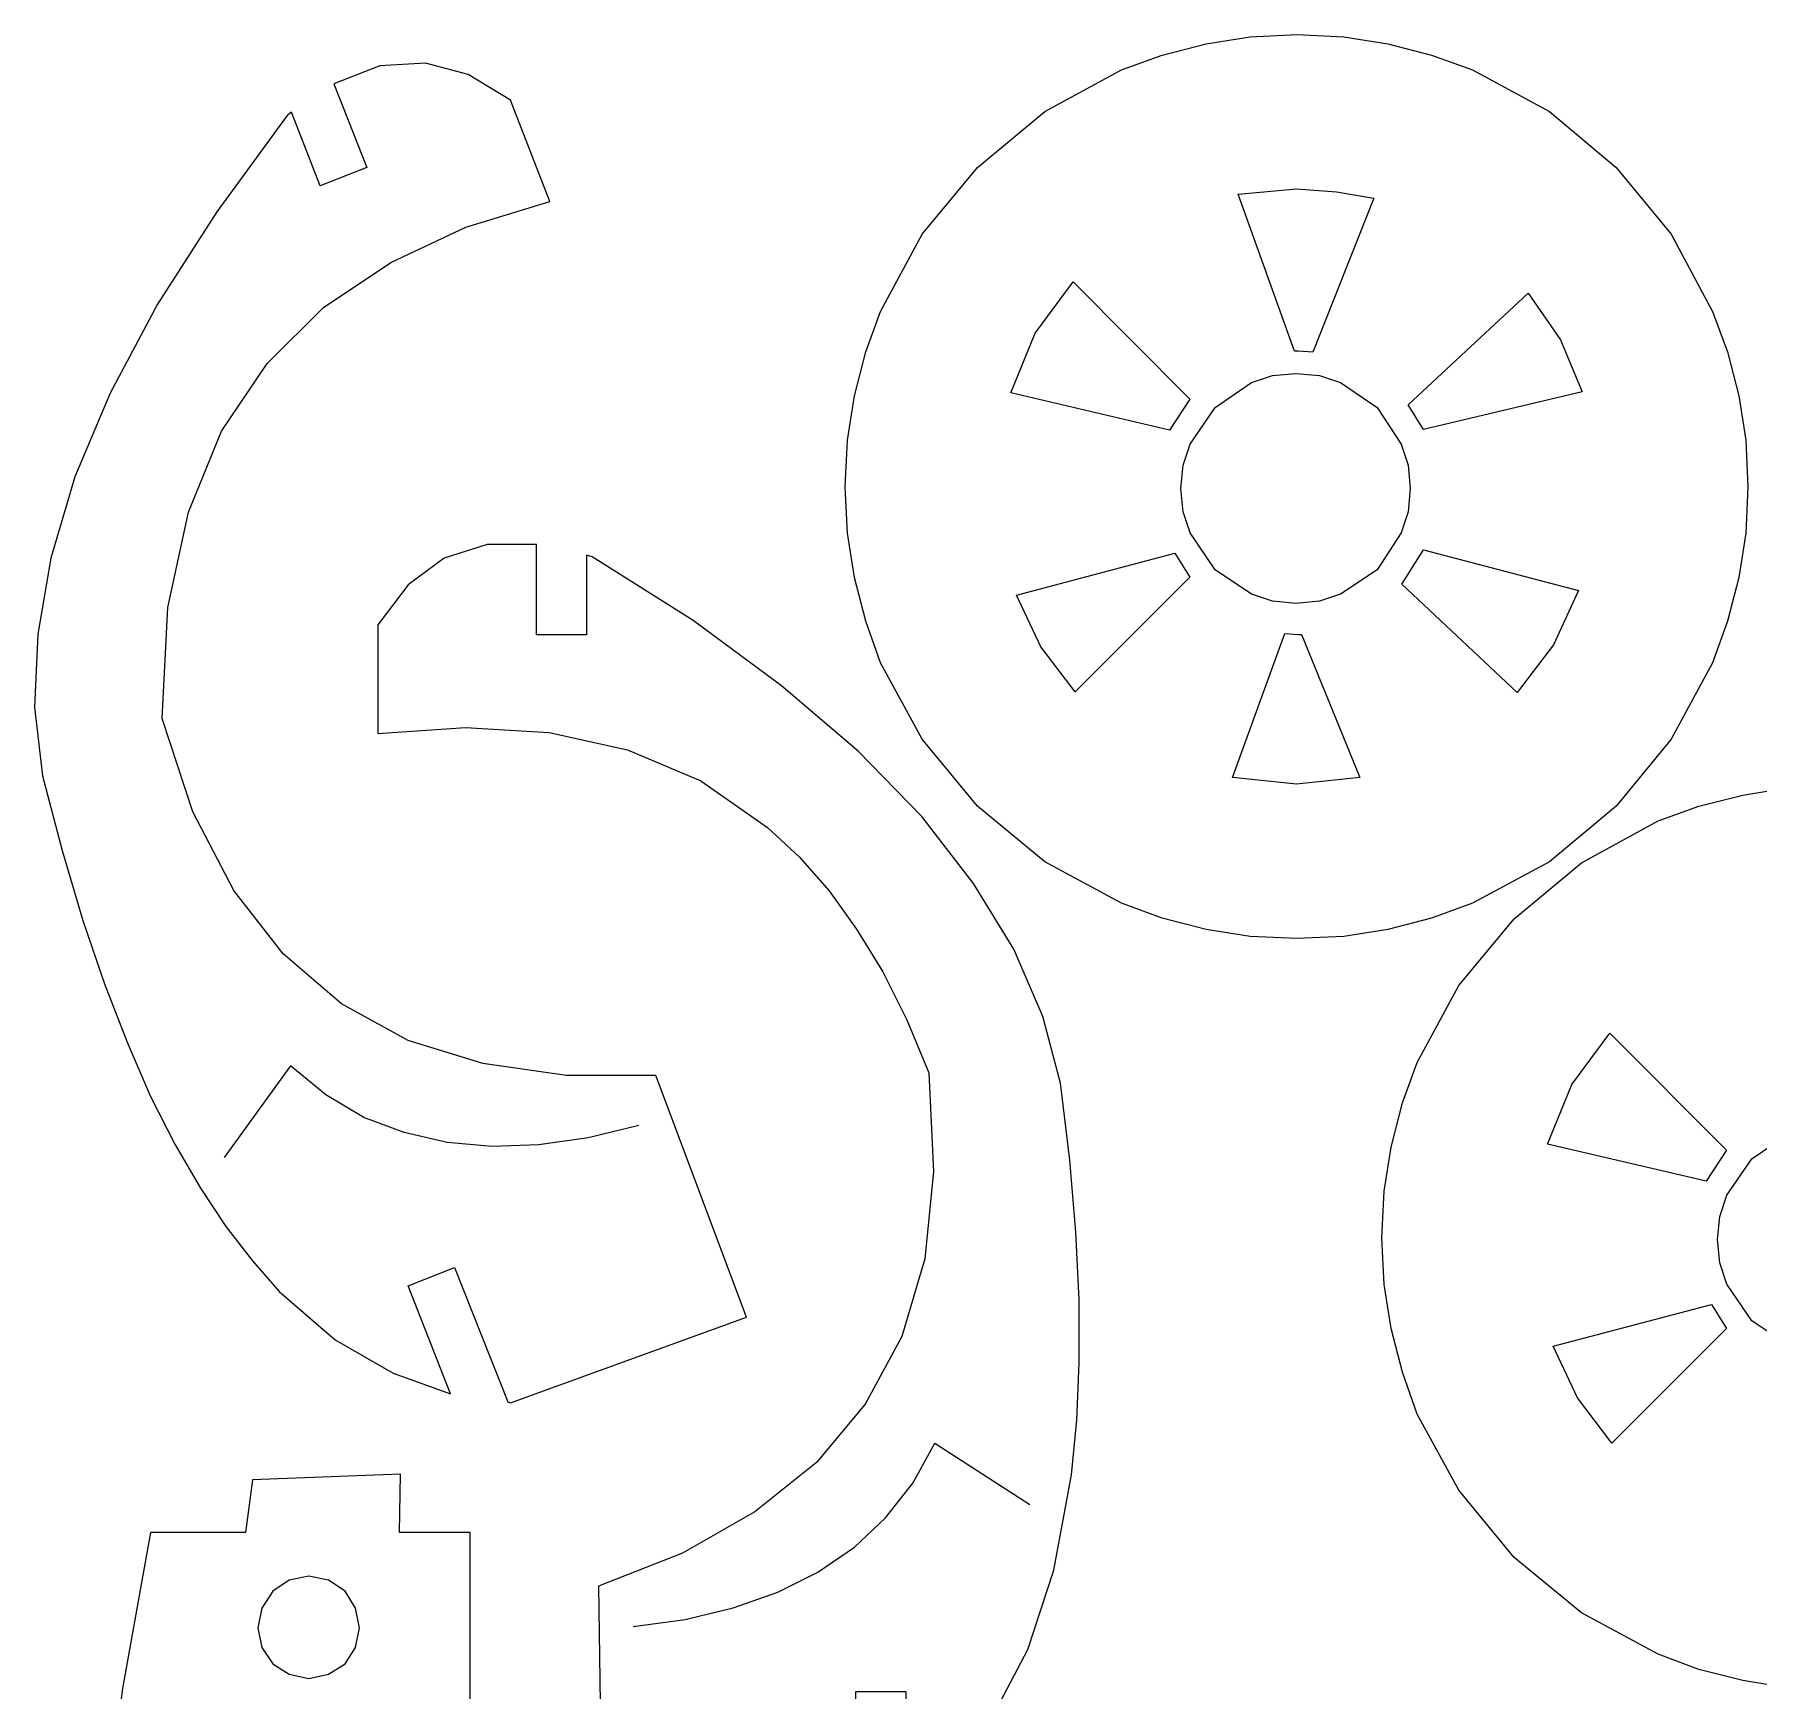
# Model space of a CAD drawing. Header units: millimetres. Extents: x -278 to 544, y 0 to 574.
# Drawn here: x -277.6 to -180.5, y 96.3 to 189.5 of the extents above; entities that cross this region are included whole.
import ezdxf

# ---------------------------------------------------------------- set-up
doc = ezdxf.new("R2010")
doc.units = ezdxf.units.MM
doc.header["$MEASUREMENT"] = 0
doc.layers.add('Camada 1', color=7, linetype='Continuous')

msp = doc.modelspace()

# ---------------------------------------------------------------- linework, layer by layer
at = {"layer": 'Camada 1', "color": 250, "lineweight": 9}
for points, knots in [([(-229.9884, 154.1721), (-229.9884, 154.1721), (-227.6334, 149.8851), (-227.6334, 149.8851), (-227.6334, 149.8851), (-227.6334, 149.8851), (-224.5119, 146.1021), (-224.5119, 146.1021), (-224.5119, 146.1021), (-224.5119, 146.1021), (-220.7274, 142.9791), (-220.7274, 142.9791), (-220.7274, 142.9791), (-220.7274, 142.9791), (-216.4149, 140.6511), (-216.4149, 140.6511), (-216.4149, 140.6511), (-216.4149, 140.6511), (-214.1139, 139.8051), (-214.1139, 139.8051), (-214.1139, 139.8051), (-214.1139, 139.8051), (-211.6524, 139.1691), (-211.6524, 139.1691), (-211.6524, 139.1691), (-211.6524, 139.1691), (-209.1654, 138.7731), (-209.1654, 138.7731), (-209.1654, 138.7731), (-209.1654, 138.7731), (-206.5464, 138.6666), (-206.5464, 138.6666), (-206.5464, 138.6666), (-206.5464, 138.6666), (-203.9004, 138.7731), (-203.9004, 138.7731), (-203.9004, 138.7731), (-203.9004, 138.7731), (-201.4134, 139.1691), (-201.4134, 139.1691), (-201.4134, 139.1691), (-201.4134, 139.1691), (-198.9534, 139.8051), (-198.9534, 139.8051), (-198.9534, 139.8051), (-198.9534, 139.8051), (-196.6509, 140.6511), (-196.6509, 140.6511), (-196.6509, 140.6511), (-196.6509, 140.6511), (-192.3114, 142.9791), (-192.3114, 142.9791), (-192.3114, 142.9791), (-192.3114, 142.9791), (-188.5554, 146.1021), (-188.5554, 146.1021), (-188.5554, 146.1021), (-188.5554, 146.1021), (-185.4594, 149.8851), (-185.4594, 149.8851), (-185.4594, 149.8851), (-185.4594, 149.8851), (-183.1314, 154.1721), (-183.1314, 154.1721), (-183.1314, 154.1721), (-183.1314, 154.1721), (-182.2839, 156.5271), (-182.2839, 156.5271), (-182.2839, 156.5271), (-182.2839, 156.5271), (-181.6494, 158.9871), (-181.6494, 158.9871), (-181.6494, 158.9871), (-181.6494, 158.9871), (-181.2519, 161.4741), (-181.2519, 161.4741), (-181.2519, 161.4741), (-181.2519, 161.4741), (-181.1469, 164.0931), (-181.1469, 164.0931), (-181.1469, 164.0931), (-181.1469, 164.0931), (-181.2519, 166.7136), (-181.2519, 166.7136), (-181.2519, 166.7136), (-181.2519, 166.7136), (-181.6494, 169.2006), (-181.6494, 169.2006), (-181.6494, 169.2006), (-181.6494, 169.2006), (-182.2839, 171.6876), (-182.2839, 171.6876), (-182.2839, 171.6876), (-182.2839, 171.6876), (-183.1314, 173.9631), (-183.1314, 173.9631), (-183.1314, 173.9631), (-183.1314, 173.9631), (-185.4594, 178.3011), (-185.4594, 178.3011), (-185.4594, 178.3011), (-185.4594, 178.3011), (-188.5554, 182.0586), (-188.5554, 182.0586), (-188.5554, 182.0586), (-188.5554, 182.0586), (-192.3114, 185.2071), (-192.3114, 185.2071), (-192.3114, 185.2071), (-192.3114, 185.2071), (-196.6509, 187.5621), (-196.6509, 187.5621), (-196.6509, 187.5621), (-196.6509, 187.5621), (-198.9534, 188.3826), (-198.9534, 188.3826), (-198.9534, 188.3826), (-198.9534, 188.3826), (-201.4134, 189.0171), (-201.4134, 189.0171), (-201.4134, 189.0171), (-201.4134, 189.0171), (-203.9004, 189.4146), (-203.9004, 189.4146), (-203.9004, 189.4146), (-203.9004, 189.4146), (-206.5464, 189.5466), (-206.5464, 189.5466), (-206.5464, 189.5466), (-206.5464, 189.5466), (-209.1654, 189.4146), (-209.1654, 189.4146), (-209.1654, 189.4146), (-209.1654, 189.4146), (-211.6524, 189.0171), (-211.6524, 189.0171), (-211.6524, 189.0171), (-211.6524, 189.0171), (-214.1139, 188.3826), (-214.1139, 188.3826), (-214.1139, 188.3826), (-214.1139, 188.3826), (-216.4149, 187.5621), (-216.4149, 187.5621), (-216.4149, 187.5621), (-216.4149, 187.5621), (-220.7274, 185.2071), (-220.7274, 185.2071), (-220.7274, 185.2071), (-220.7274, 185.2071), (-224.5119, 182.0586), (-224.5119, 182.0586), (-224.5119, 182.0586), (-224.5119, 182.0586), (-227.6334, 178.3011), (-227.6334, 178.3011), (-227.6334, 178.3011), (-227.6334, 178.3011), (-229.9884, 173.9631), (-229.9884, 173.9631), (-229.9884, 173.9631), (-229.9884, 173.9631), (-230.8089, 171.6876), (-230.8089, 171.6876), (-230.8089, 171.6876), (-230.8089, 171.6876), (-231.4434, 169.2006), (-231.4434, 169.2006), (-231.4434, 169.2006), (-231.4434, 169.2006), (-231.8409, 166.7136), (-231.8409, 166.7136), (-231.8409, 166.7136), (-231.8409, 166.7136), (-231.9729, 164.0931), (-231.9729, 164.0931), (-231.9729, 164.0931), (-231.9729, 164.0931), (-231.8409, 161.4741), (-231.8409, 161.4741), (-231.8409, 161.4741), (-231.8409, 161.4741), (-231.4434, 158.9871), (-231.4434, 158.9871), (-231.4434, 158.9871), (-231.4434, 158.9871), (-230.8089, 156.5271), (-230.8089, 156.5271), (-230.8089, 156.5271), (-230.8089, 156.5271), (-229.9884, 154.1721), (-229.9884, 154.1721)], [0, 0, 0, 0, 0.0204082, 0.0204082, 0.0204082, 0.0204082, 0.0408163, 0.0408163, 0.0408163, 0.0408163, 0.0612245, 0.0612245, 0.0612245, 0.0612245, 0.0816327, 0.0816327, 0.0816327, 0.0816327, 0.1020408, 0.1020408, 0.1020408, 0.1020408, 0.122449, 0.122449, 0.122449, 0.122449, 0.1428571, 0.1428571, 0.1428571, 0.1428571, 0.1632653, 0.1632653, 0.1632653, 0.1632653, 0.1836735, 0.1836735, 0.1836735, 0.1836735, 0.2040816, 0.2040816, 0.2040816, 0.2040816, 0.2244898, 0.2244898, 0.2244898, 0.2244898, 0.244898, 0.244898, 0.244898, 0.244898, 0.2653061, 0.2653061, 0.2653061, 0.2653061, 0.2857143, 0.2857143, 0.2857143, 0.2857143, 0.3061224, 0.3061224, 0.3061224, 0.3061224, 0.3265306, 0.3265306, 0.3265306, 0.3265306, 0.3469388, 0.3469388, 0.3469388, 0.3469388, 0.3673469, 0.3673469, 0.3673469, 0.3673469, 0.3877551, 0.3877551, 0.3877551, 0.3877551, 0.4081633, 0.4081633, 0.4081633, 0.4081633, 0.4285714, 0.4285714, 0.4285714, 0.4285714, 0.4489796, 0.4489796, 0.4489796, 0.4489796, 0.4693878, 0.4693878, 0.4693878, 0.4693878, 0.4897959, 0.4897959, 0.4897959, 0.4897959, 0.5102041, 0.5102041, 0.5102041, 0.5102041, 0.5306122, 0.5306122, 0.5306122, 0.5306122, 0.5510204, 0.5510204, 0.5510204, 0.5510204, 0.5714286, 0.5714286, 0.5714286, 0.5714286, 0.5918367, 0.5918367, 0.5918367, 0.5918367, 0.6122449, 0.6122449, 0.6122449, 0.6122449, 0.6326531, 0.6326531, 0.6326531, 0.6326531, 0.6530612, 0.6530612, 0.6530612, 0.6530612, 0.6734694, 0.6734694, 0.6734694, 0.6734694, 0.6938776, 0.6938776, 0.6938776, 0.6938776, 0.7142857, 0.7142857, 0.7142857, 0.7142857, 0.7346939, 0.7346939, 0.7346939, 0.7346939, 0.755102, 0.755102, 0.755102, 0.755102, 0.7755102, 0.7755102, 0.7755102, 0.7755102, 0.7959184, 0.7959184, 0.7959184, 0.7959184, 0.8163265, 0.8163265, 0.8163265, 0.8163265, 0.8367347, 0.8367347, 0.8367347, 0.8367347, 0.8571429, 0.8571429, 0.8571429, 0.8571429, 0.877551, 0.877551, 0.877551, 0.877551, 0.8979592, 0.8979592, 0.8979592, 0.8979592, 0.9183673, 0.9183673, 0.9183673, 0.9183673, 0.9387755, 0.9387755, 0.9387755, 0.9387755, 0.9591837, 0.9591837, 0.9591837, 0.9591837, 1, 1, 1, 1]), ([(-258.9069, 182.0587), (-258.9069, 182.0587), (-260.7594, 186.7687), (-260.7594, 186.7687), (-260.7594, 186.7687), (-260.7594, 186.7687), (-258.1659, 187.7737), (-258.1659, 187.7737), (-258.1659, 187.7737), (-258.1659, 187.7737), (-255.6009, 187.9327), (-255.6009, 187.9327), (-255.6009, 187.9327), (-255.6009, 187.9327), (-253.1919, 187.2982), (-253.1919, 187.2982), (-253.1919, 187.2982), (-253.1919, 187.2982), (-250.8114, 185.8432), (-250.8114, 185.8432), (-250.8114, 185.8432), (-250.8114, 185.8432), (-248.5884, 180.1537), (-248.5884, 180.1537), (-248.5884, 180.1537), (-248.5884, 180.1537), (-253.3254, 178.6987), (-253.3254, 178.6987), (-253.3254, 178.6987), (-253.3254, 178.6987), (-257.5584, 176.7142), (-257.5584, 176.7142), (-257.5584, 176.7142), (-257.5584, 176.7142), (-261.3414, 174.1747), (-261.3414, 174.1747), (-261.3414, 174.1747), (-261.3414, 174.1747), (-264.5169, 171.0262), (-264.5169, 171.0262), (-264.5169, 171.0262), (-264.5169, 171.0262), (-267.0834, 167.2162), (-267.0834, 167.2162), (-267.0834, 167.2162), (-267.0834, 167.2162), (-268.9359, 162.6652), (-268.9359, 162.6652), (-268.9359, 162.6652), (-268.9359, 162.6652), (-270.0999, 157.2937), (-270.0999, 157.2937), (-270.0999, 157.2937), (-270.0999, 157.2937), (-270.4164, 151.0507), (-270.4164, 151.0507), (-270.4164, 151.0507), (-270.4164, 151.0507), (-268.6974, 145.7842), (-268.6974, 145.7842), (-268.6974, 145.7842), (-268.6974, 145.7842), (-266.3949, 141.3667), (-266.3949, 141.3667), (-266.3949, 141.3667), (-266.3949, 141.3667), (-263.6169, 137.7937), (-263.6169, 137.7937), (-263.6169, 137.7937), (-263.6169, 137.7937), (-260.3364, 134.9902), (-260.3364, 134.9902), (-260.3364, 134.9902), (-260.3364, 134.9902), (-256.5789, 132.9262), (-256.5789, 132.9262), (-256.5789, 132.9262), (-256.5789, 132.9262), (-252.3729, 131.6302), (-252.3729, 131.6302), (-252.3729, 131.6302), (-252.3729, 131.6302), (-247.6629, 130.9417), (-247.6629, 130.9417), (-247.6629, 130.9417), (-247.6629, 130.9417), (-242.6349, 130.9417), (-242.6349, 130.9417), (-242.6349, 130.9417), (-242.6349, 130.9417), (-237.5289, 117.3427), (-237.5289, 117.3427), (-237.5289, 117.3427), (-237.5289, 117.3427), (-250.8114, 112.5262), (-250.8114, 112.5262), (-250.8114, 112.5262), (-250.8114, 112.5262), (-250.9704, 112.5802), (-250.9704, 112.5802), (-250.9704, 112.5802), (-250.9704, 112.5802), (-253.9599, 120.1462), (-253.9599, 120.1462), (-253.9599, 120.1462), (-253.9599, 120.1462), (-256.5789, 119.1142), (-256.5789, 119.1142), (-256.5789, 119.1142), (-256.5789, 119.1142), (-254.1984, 113.0287), (-254.1984, 113.0287), (-254.1984, 113.0287), (-254.1984, 113.0287), (-257.4264, 114.1942), (-257.4264, 114.1942), (-257.4264, 114.1942), (-257.4264, 114.1942), (-260.6799, 116.0722), (-260.6799, 116.0722), (-260.6799, 116.0722), (-260.6799, 116.0722), (-263.8284, 118.7977), (-263.8284, 118.7977), (-263.8284, 118.7977), (-263.8284, 118.7977), (-265.3374, 120.5167), (-265.3374, 120.5167), (-265.3374, 120.5167), (-265.3374, 120.5167), (-266.8449, 122.4487), (-266.8449, 122.4487), (-266.8449, 122.4487), (-266.8449, 122.4487), (-268.2744, 124.6177), (-268.2744, 124.6177), (-268.2744, 124.6177), (-268.2744, 124.6177), (-269.7024, 127.0792), (-269.7024, 127.0792), (-269.7024, 127.0792), (-269.7024, 127.0792), (-271.0779, 129.7777), (-271.0779, 129.7777), (-271.0779, 129.7777), (-271.0779, 129.7777), (-272.4009, 132.8197), (-272.4009, 132.8197), (-272.4009, 132.8197), (-272.4009, 132.8197), (-273.6714, 136.1017), (-273.6714, 136.1017), (-273.6714, 136.1017), (-273.6714, 136.1017), (-274.8879, 139.6732), (-274.8879, 139.6732), (-274.8879, 139.6732), (-274.8879, 139.6732), (-276.0519, 143.6152), (-276.0519, 143.6152), (-276.0519, 143.6152), (-276.0519, 143.6152), (-277.1634, 147.8227), (-277.1634, 147.8227), (-277.1634, 147.8227), (-277.1634, 147.8227), (-277.6134, 151.6852), (-277.6134, 151.6852), (-277.6134, 151.6852), (-277.6134, 151.6852), (-277.4289, 155.7862), (-277.4289, 155.7862), (-277.4289, 155.7862), (-277.4289, 155.7862), (-276.6879, 160.0717), (-276.6879, 160.0717), (-276.6879, 160.0717), (-276.6879, 160.0717), (-275.3379, 164.6497), (-275.3379, 164.6497), (-275.3379, 164.6497), (-275.3379, 164.6497), (-273.3534, 169.3597), (-273.3534, 169.3597), (-273.3534, 169.3597), (-273.3534, 169.3597), (-270.6819, 174.3592), (-270.6819, 174.3592), (-270.6819, 174.3592), (-270.6819, 174.3592), (-267.3474, 179.5717), (-267.3474, 179.5717), (-267.3474, 179.5717), (-267.3474, 179.5717), (-263.3784, 184.9957), (-263.3784, 184.9957), (-263.3784, 184.9957), (-263.3784, 184.9957), (-263.1414, 185.1817), (-263.1414, 185.1817), (-263.1414, 185.1817), (-263.1414, 185.1817), (-261.5274, 181.0267), (-261.5274, 181.0267), (-261.5274, 181.0267), (-261.5274, 181.0267), (-258.9069, 182.0587), (-258.9069, 182.0587)], [0, 0, 0, 0, 0.0188679, 0.0188679, 0.0188679, 0.0188679, 0.0377358, 0.0377358, 0.0377358, 0.0377358, 0.0566038, 0.0566038, 0.0566038, 0.0566038, 0.0754717, 0.0754717, 0.0754717, 0.0754717, 0.0943396, 0.0943396, 0.0943396, 0.0943396, 0.1132075, 0.1132075, 0.1132075, 0.1132075, 0.1320755, 0.1320755, 0.1320755, 0.1320755, 0.1509434, 0.1509434, 0.1509434, 0.1509434, 0.1698113, 0.1698113, 0.1698113, 0.1698113, 0.1886792, 0.1886792, 0.1886792, 0.1886792, 0.2075472, 0.2075472, 0.2075472, 0.2075472, 0.2264151, 0.2264151, 0.2264151, 0.2264151, 0.245283, 0.245283, 0.245283, 0.245283, 0.2641509, 0.2641509, 0.2641509, 0.2641509, 0.2830189, 0.2830189, 0.2830189, 0.2830189, 0.3018868, 0.3018868, 0.3018868, 0.3018868, 0.3207547, 0.3207547, 0.3207547, 0.3207547, 0.3396226, 0.3396226, 0.3396226, 0.3396226, 0.3584906, 0.3584906, 0.3584906, 0.3584906, 0.3773585, 0.3773585, 0.3773585, 0.3773585, 0.3962264, 0.3962264, 0.3962264, 0.3962264, 0.4150943, 0.4150943, 0.4150943, 0.4150943, 0.4339623, 0.4339623, 0.4339623, 0.4339623, 0.4528302, 0.4528302, 0.4528302, 0.4528302, 0.4716981, 0.4716981, 0.4716981, 0.4716981, 0.490566, 0.490566, 0.490566, 0.490566, 0.509434, 0.509434, 0.509434, 0.509434, 0.5283019, 0.5283019, 0.5283019, 0.5283019, 0.5471698, 0.5471698, 0.5471698, 0.5471698, 0.5660377, 0.5660377, 0.5660377, 0.5660377, 0.5849057, 0.5849057, 0.5849057, 0.5849057, 0.6037736, 0.6037736, 0.6037736, 0.6037736, 0.6226415, 0.6226415, 0.6226415, 0.6226415, 0.6415094, 0.6415094, 0.6415094, 0.6415094, 0.6603774, 0.6603774, 0.6603774, 0.6603774, 0.6792453, 0.6792453, 0.6792453, 0.6792453, 0.6981132, 0.6981132, 0.6981132, 0.6981132, 0.7169811, 0.7169811, 0.7169811, 0.7169811, 0.7358491, 0.7358491, 0.7358491, 0.7358491, 0.754717, 0.754717, 0.754717, 0.754717, 0.7735849, 0.7735849, 0.7735849, 0.7735849, 0.7924528, 0.7924528, 0.7924528, 0.7924528, 0.8113208, 0.8113208, 0.8113208, 0.8113208, 0.8301887, 0.8301887, 0.8301887, 0.8301887, 0.8490566, 0.8490566, 0.8490566, 0.8490566, 0.8679245, 0.8679245, 0.8679245, 0.8679245, 0.8867925, 0.8867925, 0.8867925, 0.8867925, 0.9056604, 0.9056604, 0.9056604, 0.9056604, 0.9245283, 0.9245283, 0.9245283, 0.9245283, 0.9433962, 0.9433962, 0.9433962, 0.9433962, 0.9622642, 0.9622642, 0.9622642, 0.9622642, 1, 1, 1, 1]), ([(-209.8397, 180.5623), (-209.8397, 180.5623), (-206.6657, 171.7258), (-206.6657, 171.7258), (-206.6657, 171.7258), (-206.6657, 171.7258), (-206.4542, 171.7258), (-206.4542, 171.7258), (-206.4542, 171.7258), (-206.4542, 171.7258), (-205.6337, 171.6733), (-205.6337, 171.6733), (-205.6337, 171.6733), (-205.6337, 171.6733), (-202.1942, 180.3253), (-202.1942, 180.3253), (-202.1942, 180.3253), (-202.1942, 180.3253), (-204.3107, 180.6958), (-204.3107, 180.6958), (-204.3107, 180.6958), (-204.3107, 180.6958), (-206.5592, 180.8548), (-206.5592, 180.8548), (-206.5592, 180.8548), (-206.5592, 180.8548), (-209.8397, 180.5623), (-209.8397, 180.5623)], [0, 0, 0, 0, 0.125, 0.125, 0.125, 0.125, 0.25, 0.25, 0.25, 0.25, 0.375, 0.375, 0.375, 0.375, 0.5, 0.5, 0.5, 0.5, 0.625, 0.625, 0.625, 0.625, 0.75, 0.75, 0.75, 0.75, 1, 1, 1, 1]), ([(-221.2697, 172.7308), (-221.2697, 172.7308), (-222.6467, 169.3708), (-222.6467, 169.3708), (-222.6467, 169.3708), (-222.6467, 169.3708), (-213.7037, 167.2813), (-213.7037, 167.2813), (-213.7037, 167.2813), (-213.7037, 167.2813), (-212.5652, 169.0273), (-212.5652, 169.0273), (-212.5652, 169.0273), (-212.5652, 169.0273), (-219.1277, 175.6153), (-219.1277, 175.6153), (-219.1277, 175.6153), (-219.1277, 175.6153), (-221.2697, 172.7308), (-221.2697, 172.7308)], [0, 0, 0, 0, 0.1666667, 0.1666667, 0.1666667, 0.1666667, 0.3333333, 0.3333333, 0.3333333, 0.3333333, 0.5, 0.5, 0.5, 0.5, 0.6666667, 0.6666667, 0.6666667, 0.6666667, 1, 1, 1, 1]), ([(-199.4162, 167.3068), (-199.4162, 167.3068), (-190.4732, 169.4248), (-190.4732, 169.4248), (-190.4732, 169.4248), (-190.4732, 169.4248), (-191.6897, 172.3603), (-191.6897, 172.3603), (-191.6897, 172.3603), (-191.6897, 172.3603), (-193.5152, 174.9808), (-193.5152, 174.9808), (-193.5152, 174.9808), (-193.5152, 174.9808), (-200.2622, 168.7093), (-200.2622, 168.7093), (-200.2622, 168.7093), (-200.2622, 168.7093), (-199.4162, 167.3068), (-199.4162, 167.3068)], [0, 0, 0, 0, 0.1666667, 0.1666667, 0.1666667, 0.1666667, 0.3333333, 0.3333333, 0.3333333, 0.3333333, 0.5, 0.5, 0.5, 0.5, 0.6666667, 0.6666667, 0.6666667, 0.6666667, 1, 1, 1, 1]), ([(-205.2632, 157.6498), (-205.2632, 157.6498), (-204.0722, 158.0473), (-204.0722, 158.0473), (-204.0722, 158.0473), (-204.0722, 158.0473), (-202.0082, 159.4228), (-202.0082, 159.4228), (-202.0082, 159.4228), (-202.0082, 159.4228), (-200.6597, 161.4868), (-200.6597, 161.4868), (-200.6597, 161.4868), (-200.6597, 161.4868), (-200.2622, 162.6778), (-200.2622, 162.6778), (-200.2622, 162.6778), (-200.2622, 162.6778), (-200.1572, 164.0008), (-200.1572, 164.0008), (-200.1572, 164.0008), (-200.1572, 164.0008), (-200.2622, 165.2968), (-200.2622, 165.2968), (-200.2622, 165.2968), (-200.2622, 165.2968), (-200.6597, 166.4878), (-200.6597, 166.4878), (-200.6597, 166.4878), (-200.6597, 166.4878), (-202.0082, 168.5503), (-202.0082, 168.5503), (-202.0082, 168.5503), (-202.0082, 168.5503), (-204.0722, 169.9528), (-204.0722, 169.9528), (-204.0722, 169.9528), (-204.0722, 169.9528), (-205.2632, 170.3503), (-205.2632, 170.3503), (-205.2632, 170.3503), (-205.2632, 170.3503), (-206.5862, 170.4553), (-206.5862, 170.4553), (-206.5862, 170.4553), (-206.5862, 170.4553), (-207.9092, 170.3503), (-207.9092, 170.3503), (-207.9092, 170.3503), (-207.9092, 170.3503), (-209.0987, 169.9528), (-209.0987, 169.9528), (-209.0987, 169.9528), (-209.0987, 169.9528), (-211.1372, 168.5503), (-211.1372, 168.5503), (-211.1372, 168.5503), (-211.1372, 168.5503), (-212.5397, 166.4878), (-212.5397, 166.4878), (-212.5397, 166.4878), (-212.5397, 166.4878), (-212.9357, 165.2968), (-212.9357, 165.2968), (-212.9357, 165.2968), (-212.9357, 165.2968), (-213.0677, 164.0008), (-213.0677, 164.0008), (-213.0677, 164.0008), (-213.0677, 164.0008), (-212.9357, 162.6778), (-212.9357, 162.6778), (-212.9357, 162.6778), (-212.9357, 162.6778), (-212.5397, 161.4868), (-212.5397, 161.4868), (-212.5397, 161.4868), (-212.5397, 161.4868), (-211.1372, 159.4228), (-211.1372, 159.4228), (-211.1372, 159.4228), (-211.1372, 159.4228), (-209.0987, 158.0473), (-209.0987, 158.0473), (-209.0987, 158.0473), (-209.0987, 158.0473), (-207.9092, 157.6498), (-207.9092, 157.6498), (-207.9092, 157.6498), (-207.9092, 157.6498), (-206.5862, 157.5178), (-206.5862, 157.5178), (-206.5862, 157.5178), (-206.5862, 157.5178), (-205.2632, 157.6498), (-205.2632, 157.6498)], [0, 0, 0, 0, 0.04, 0.04, 0.04, 0.04, 0.08, 0.08, 0.08, 0.08, 0.12, 0.12, 0.12, 0.12, 0.16, 0.16, 0.16, 0.16, 0.2, 0.2, 0.2, 0.2, 0.24, 0.24, 0.24, 0.24, 0.28, 0.28, 0.28, 0.28, 0.32, 0.32, 0.32, 0.32, 0.36, 0.36, 0.36, 0.36, 0.4, 0.4, 0.4, 0.4, 0.44, 0.44, 0.44, 0.44, 0.48, 0.48, 0.48, 0.48, 0.52, 0.52, 0.52, 0.52, 0.56, 0.56, 0.56, 0.56, 0.6, 0.6, 0.6, 0.6, 0.64, 0.64, 0.64, 0.64, 0.68, 0.68, 0.68, 0.68, 0.72, 0.72, 0.72, 0.72, 0.76, 0.76, 0.76, 0.76, 0.8, 0.8, 0.8, 0.8, 0.84, 0.84, 0.84, 0.84, 0.88, 0.88, 0.88, 0.88, 0.92, 0.92, 0.92, 0.92, 1, 1, 1, 1]), ([(-245.8629, 102.2077), (-245.8629, 102.2077), (-241.1274, 104.0602), (-241.1274, 104.0602), (-241.1274, 104.0602), (-241.1274, 104.0602), (-237.0534, 106.3882), (-237.0534, 106.3882), (-237.0534, 106.3882), (-237.0534, 106.3882), (-233.5869, 109.1662), (-233.5869, 109.1662), (-233.5869, 109.1662), (-233.5869, 109.1662), (-230.8359, 112.4467), (-230.8359, 112.4467), (-230.8359, 112.4467), (-230.8359, 112.4467), (-228.7719, 116.2567), (-228.7719, 116.2567), (-228.7719, 116.2567), (-228.7719, 116.2567), (-227.4744, 120.6232), (-227.4744, 120.6232), (-227.4744, 120.6232), (-227.4744, 120.6232), (-226.9989, 125.5447), (-226.9989, 125.5447), (-226.9989, 125.5447), (-226.9989, 125.5447), (-227.2629, 131.1007), (-227.2629, 131.1007), (-227.2629, 131.1007), (-227.2629, 131.1007), (-228.5064, 134.0902), (-228.5064, 134.0902), (-228.5064, 134.0902), (-228.5064, 134.0902), (-229.8564, 136.7887), (-229.8564, 136.7887), (-229.8564, 136.7887), (-229.8564, 136.7887), (-231.3384, 139.1962), (-231.3384, 139.1962), (-231.3384, 139.1962), (-231.3384, 139.1962), (-232.8729, 141.3397), (-232.8729, 141.3397), (-232.8729, 141.3397), (-232.8729, 141.3397), (-234.5394, 143.2447), (-234.5394, 143.2447), (-234.5394, 143.2447), (-234.5394, 143.2447), (-236.3379, 144.9112), (-236.3379, 144.9112), (-236.3379, 144.9112), (-236.3379, 144.9112), (-240.0954, 147.5317), (-240.0954, 147.5317), (-240.0954, 147.5317), (-240.0954, 147.5317), (-244.2234, 149.2777), (-244.2234, 149.2777), (-244.2234, 149.2777), (-244.2234, 149.2777), (-248.6409, 150.2557), (-248.6409, 150.2557), (-248.6409, 150.2557), (-248.6409, 150.2557), (-253.3509, 150.5467), (-253.3509, 150.5467), (-253.3509, 150.5467), (-253.3509, 150.5467), (-258.2724, 150.2032), (-258.2724, 150.2032), (-258.2724, 150.2032), (-258.2724, 150.2032), (-258.2724, 156.3157), (-258.2724, 156.3157), (-258.2724, 156.3157), (-258.2724, 156.3157), (-256.5789, 158.5642), (-256.5789, 158.5642), (-256.5789, 158.5642), (-256.5789, 158.5642), (-254.5419, 160.0717), (-254.5419, 160.0717), (-254.5419, 160.0717), (-254.5419, 160.0717), (-252.1344, 160.8397), (-252.1344, 160.8397), (-252.1344, 160.8397), (-252.1344, 160.8397), (-249.3564, 160.8397), (-249.3564, 160.8397), (-249.3564, 160.8397), (-249.3564, 160.8397), (-249.3564, 155.7592), (-249.3564, 155.7592), (-249.3564, 155.7592), (-249.3564, 155.7592), (-246.5244, 155.7592), (-246.5244, 155.7592), (-246.5244, 155.7592), (-246.5244, 155.7592), (-246.5244, 160.2307), (-246.5244, 160.2307), (-246.5244, 160.2307), (-246.5244, 160.2307), (-246.2079, 160.1512), (-246.2079, 160.1512), (-246.2079, 160.1512), (-246.2079, 160.1512), (-240.5184, 156.5527), (-240.5184, 156.5527), (-240.5184, 156.5527), (-240.5184, 156.5527), (-235.5444, 152.8762), (-235.5444, 152.8762), (-235.5444, 152.8762), (-235.5444, 152.8762), (-231.2319, 149.1982), (-231.2319, 149.1982), (-231.2319, 149.1982), (-231.2319, 149.1982), (-227.6604, 145.5202), (-227.6604, 145.5202), (-227.6604, 145.5202), (-227.6604, 145.5202), (-224.7504, 141.7627), (-224.7504, 141.7627), (-224.7504, 141.7627), (-224.7504, 141.7627), (-222.4749, 138.0592), (-222.4749, 138.0592), (-222.4749, 138.0592), (-222.4749, 138.0592), (-220.8339, 134.2747), (-220.8339, 134.2747), (-220.8339, 134.2747), (-220.8339, 134.2747), (-219.8544, 130.5187), (-219.8544, 130.5187), (-219.8544, 130.5187), (-219.8544, 130.5187), (-219.3264, 126.1792), (-219.3264, 126.1792), (-219.3264, 126.1792), (-219.3264, 126.1792), (-218.9814, 122.1307), (-218.9814, 122.1307), (-218.9814, 122.1307), (-218.9814, 122.1307), (-218.7969, 118.3207), (-218.7969, 118.3207), (-218.7969, 118.3207), (-218.7969, 118.3207), (-218.7969, 114.7762), (-218.7969, 114.7762), (-218.7969, 114.7762), (-218.7969, 114.7762), (-218.9289, 111.5482), (-218.9289, 111.5482), (-218.9289, 111.5482), (-218.9289, 111.5482), (-219.2199, 108.4792), (-219.2199, 108.4792), (-219.2199, 108.4792), (-219.2199, 108.4792), (-220.2249, 103.1077), (-220.2249, 103.1077), (-220.2249, 103.1077), (-220.2249, 103.1077), (-221.6799, 98.6362), (-221.6799, 98.6362), (-221.6799, 98.6362), (-221.6799, 98.6362), (-223.6119, 94.9582), (-223.6119, 94.9582), (-223.6119, 94.9582), (-223.6119, 94.9582), (-225.9399, 91.9957), (-225.9399, 91.9957), (-225.9399, 91.9957), (-225.9399, 91.9957), (-228.5604, 89.7457), (-228.5604, 89.7457), (-228.5604, 89.7457), (-228.5604, 89.7457), (-228.5604, 96.2812), (-228.5604, 96.2812), (-228.5604, 96.2812), (-228.5604, 96.2812), (-231.3639, 96.2812), (-231.3639, 96.2812), (-231.3639, 96.2812), (-231.3639, 96.2812), (-231.3639, 88.1062), (-231.3639, 88.1062), (-231.3639, 88.1062), (-231.3639, 88.1062), (-231.4959, 88.0792), (-231.4959, 88.0792), (-231.4959, 88.0792), (-231.4959, 88.0792), (-245.6514, 87.6817), (-245.6514, 87.6817), (-245.6514, 87.6817), (-245.6514, 87.6817), (-245.8629, 102.2077), (-245.8629, 102.2077)], [0, 0, 0, 0, 0.0185185, 0.0185185, 0.0185185, 0.0185185, 0.037037, 0.037037, 0.037037, 0.037037, 0.0555556, 0.0555556, 0.0555556, 0.0555556, 0.0740741, 0.0740741, 0.0740741, 0.0740741, 0.0925926, 0.0925926, 0.0925926, 0.0925926, 0.1111111, 0.1111111, 0.1111111, 0.1111111, 0.1296296, 0.1296296, 0.1296296, 0.1296296, 0.1481481, 0.1481481, 0.1481481, 0.1481481, 0.1666667, 0.1666667, 0.1666667, 0.1666667, 0.1851852, 0.1851852, 0.1851852, 0.1851852, 0.2037037, 0.2037037, 0.2037037, 0.2037037, 0.2222222, 0.2222222, 0.2222222, 0.2222222, 0.2407407, 0.2407407, 0.2407407, 0.2407407, 0.2592593, 0.2592593, 0.2592593, 0.2592593, 0.2777778, 0.2777778, 0.2777778, 0.2777778, 0.2962963, 0.2962963, 0.2962963, 0.2962963, 0.3148148, 0.3148148, 0.3148148, 0.3148148, 0.3333333, 0.3333333, 0.3333333, 0.3333333, 0.3518519, 0.3518519, 0.3518519, 0.3518519, 0.3703704, 0.3703704, 0.3703704, 0.3703704, 0.3888889, 0.3888889, 0.3888889, 0.3888889, 0.4074074, 0.4074074, 0.4074074, 0.4074074, 0.4259259, 0.4259259, 0.4259259, 0.4259259, 0.4444444, 0.4444444, 0.4444444, 0.4444444, 0.462963, 0.462963, 0.462963, 0.462963, 0.4814815, 0.4814815, 0.4814815, 0.4814815, 0.5, 0.5, 0.5, 0.5, 0.5185185, 0.5185185, 0.5185185, 0.5185185, 0.537037, 0.537037, 0.537037, 0.537037, 0.5555556, 0.5555556, 0.5555556, 0.5555556, 0.5740741, 0.5740741, 0.5740741, 0.5740741, 0.5925926, 0.5925926, 0.5925926, 0.5925926, 0.6111111, 0.6111111, 0.6111111, 0.6111111, 0.6296296, 0.6296296, 0.6296296, 0.6296296, 0.6481481, 0.6481481, 0.6481481, 0.6481481, 0.6666667, 0.6666667, 0.6666667, 0.6666667, 0.6851852, 0.6851852, 0.6851852, 0.6851852, 0.7037037, 0.7037037, 0.7037037, 0.7037037, 0.7222222, 0.7222222, 0.7222222, 0.7222222, 0.7407407, 0.7407407, 0.7407407, 0.7407407, 0.7592593, 0.7592593, 0.7592593, 0.7592593, 0.7777778, 0.7777778, 0.7777778, 0.7777778, 0.7962963, 0.7962963, 0.7962963, 0.7962963, 0.8148148, 0.8148148, 0.8148148, 0.8148148, 0.8333333, 0.8333333, 0.8333333, 0.8333333, 0.8518519, 0.8518519, 0.8518519, 0.8518519, 0.8703704, 0.8703704, 0.8703704, 0.8703704, 0.8888889, 0.8888889, 0.8888889, 0.8888889, 0.9074074, 0.9074074, 0.9074074, 0.9074074, 0.9259259, 0.9259259, 0.9259259, 0.9259259, 0.9444444, 0.9444444, 0.9444444, 0.9444444, 0.962963, 0.962963, 0.962963, 0.962963, 1, 1, 1, 1]), ([(-222.3287, 157.9948), (-222.3287, 157.9948), (-220.9532, 155.0833), (-220.9532, 155.0833), (-220.9532, 155.0833), (-220.9532, 155.0833), (-219.0212, 152.5438), (-219.0212, 152.5438), (-219.0212, 152.5438), (-219.0212, 152.5438), (-212.5652, 158.9998), (-212.5652, 158.9998), (-212.5652, 158.9998), (-212.5652, 158.9998), (-213.4127, 160.3483), (-213.4127, 160.3483), (-213.4127, 160.3483), (-213.4127, 160.3483), (-222.3287, 157.9948), (-222.3287, 157.9948)], [0, 0, 0, 0, 0.1666667, 0.1666667, 0.1666667, 0.1666667, 0.3333333, 0.3333333, 0.3333333, 0.3333333, 0.5, 0.5, 0.5, 0.5, 0.6666667, 0.6666667, 0.6666667, 0.6666667, 1, 1, 1, 1]), ([(-200.6327, 158.6023), (-200.6327, 158.6023), (-194.1242, 152.5168), (-194.1242, 152.5168), (-194.1242, 152.5168), (-194.1242, 152.5168), (-192.0872, 155.1898), (-192.0872, 155.1898), (-192.0872, 155.1898), (-192.0872, 155.1898), (-190.6847, 158.2588), (-190.6847, 158.2588), (-190.6847, 158.2588), (-190.6847, 158.2588), (-199.4162, 160.5343), (-199.4162, 160.5343), (-199.4162, 160.5343), (-199.4162, 160.5343), (-200.6327, 158.6023), (-200.6327, 158.6023)], [0, 0, 0, 0, 0.1666667, 0.1666667, 0.1666667, 0.1666667, 0.3333333, 0.3333333, 0.3333333, 0.3333333, 0.5, 0.5, 0.5, 0.5, 0.6666667, 0.6666667, 0.6666667, 0.6666667, 1, 1, 1, 1]), ([(-210.1577, 147.7288), (-210.1577, 147.7288), (-206.5592, 147.3583), (-206.5592, 147.3583), (-206.5592, 147.3583), (-206.5592, 147.3583), (-202.9877, 147.7288), (-202.9877, 147.7288), (-202.9877, 147.7288), (-202.9877, 147.7288), (-206.2682, 155.7718), (-206.2682, 155.7718), (-206.2682, 155.7718), (-206.2682, 155.7718), (-206.4542, 155.7718), (-206.4542, 155.7718), (-206.4542, 155.7718), (-206.4542, 155.7718), (-207.2207, 155.8243), (-207.2207, 155.8243), (-207.2207, 155.8243), (-207.2207, 155.8243), (-210.1577, 147.7288), (-210.1577, 147.7288)], [0, 0, 0, 0, 0.1428571, 0.1428571, 0.1428571, 0.1428571, 0.2857143, 0.2857143, 0.2857143, 0.2857143, 0.4285714, 0.4285714, 0.4285714, 0.4285714, 0.5714286, 0.5714286, 0.5714286, 0.5714286, 0.7142857, 0.7142857, 0.7142857, 0.7142857, 1, 1, 1, 1]), ([(-199.7725, 111.8912), (-199.7725, 111.8912), (-197.4175, 107.6042), (-197.4175, 107.6042), (-197.4175, 107.6042), (-197.4175, 107.6042), (-194.296, 103.8212), (-194.296, 103.8212), (-194.296, 103.8212), (-194.296, 103.8212), (-190.5115, 100.6982), (-190.5115, 100.6982), (-190.5115, 100.6982), (-190.5115, 100.6982), (-186.199, 98.3702), (-186.199, 98.3702), (-186.199, 98.3702), (-186.199, 98.3702), (-183.898, 97.5242), (-183.898, 97.5242), (-183.898, 97.5242), (-183.898, 97.5242), (-181.4365, 96.8882), (-181.4365, 96.8882), (-181.4365, 96.8882), (-181.4365, 96.8882), (-178.9495, 96.4922), (-178.9495, 96.4922), (-178.9495, 96.4922), (-178.9495, 96.4922), (-176.3305, 96.3857), (-176.3305, 96.3857), (-176.3305, 96.3857), (-176.3305, 96.3857), (-173.6845, 96.4922), (-173.6845, 96.4922), (-173.6845, 96.4922), (-173.6845, 96.4922), (-171.1975, 96.8882), (-171.1975, 96.8882), (-171.1975, 96.8882), (-171.1975, 96.8882), (-168.7375, 97.5242), (-168.7375, 97.5242), (-168.7375, 97.5242), (-168.7375, 97.5242), (-166.435, 98.3702), (-166.435, 98.3702), (-166.435, 98.3702), (-166.435, 98.3702), (-162.0955, 100.6982), (-162.0955, 100.6982), (-162.0955, 100.6982), (-162.0955, 100.6982), (-158.3395, 103.8212), (-158.3395, 103.8212), (-158.3395, 103.8212), (-158.3395, 103.8212), (-155.2435, 107.6042), (-155.2435, 107.6042), (-155.2435, 107.6042), (-155.2435, 107.6042), (-152.9155, 111.8912), (-152.9155, 111.8912), (-152.9155, 111.8912), (-152.9155, 111.8912), (-152.068, 114.2462), (-152.068, 114.2462), (-152.068, 114.2462), (-152.068, 114.2462), (-151.4335, 116.7062), (-151.4335, 116.7062), (-151.4335, 116.7062), (-151.4335, 116.7062), (-151.036, 119.1932), (-151.036, 119.1932), (-151.036, 119.1932), (-151.036, 119.1932), (-150.931, 121.8122), (-150.931, 121.8122), (-150.931, 121.8122), (-150.931, 121.8122), (-151.036, 124.4327), (-151.036, 124.4327), (-151.036, 124.4327), (-151.036, 124.4327), (-151.4335, 126.9197), (-151.4335, 126.9197), (-151.4335, 126.9197), (-151.4335, 126.9197), (-152.068, 129.4067), (-152.068, 129.4067), (-152.068, 129.4067), (-152.068, 129.4067), (-152.9155, 131.6822), (-152.9155, 131.6822), (-152.9155, 131.6822), (-152.9155, 131.6822), (-155.2435, 136.0202), (-155.2435, 136.0202), (-155.2435, 136.0202), (-155.2435, 136.0202), (-158.3395, 139.7777), (-158.3395, 139.7777), (-158.3395, 139.7777), (-158.3395, 139.7777), (-162.0955, 142.9262), (-162.0955, 142.9262), (-162.0955, 142.9262), (-162.0955, 142.9262), (-166.435, 145.2812), (-166.435, 145.2812), (-166.435, 145.2812), (-166.435, 145.2812), (-168.7375, 146.1017), (-168.7375, 146.1017), (-168.7375, 146.1017), (-168.7375, 146.1017), (-171.1975, 146.7362), (-171.1975, 146.7362), (-171.1975, 146.7362), (-171.1975, 146.7362), (-173.6845, 147.1337), (-173.6845, 147.1337), (-173.6845, 147.1337), (-173.6845, 147.1337), (-176.3305, 147.2657), (-176.3305, 147.2657), (-176.3305, 147.2657), (-176.3305, 147.2657), (-178.9495, 147.1337), (-178.9495, 147.1337), (-178.9495, 147.1337), (-178.9495, 147.1337), (-181.4365, 146.7362), (-181.4365, 146.7362), (-181.4365, 146.7362), (-181.4365, 146.7362), (-183.898, 146.1017), (-183.898, 146.1017), (-183.898, 146.1017), (-183.898, 146.1017), (-186.199, 145.2812), (-186.199, 145.2812), (-186.199, 145.2812), (-186.199, 145.2812), (-190.5115, 142.9262), (-190.5115, 142.9262), (-190.5115, 142.9262), (-190.5115, 142.9262), (-194.296, 139.7777), (-194.296, 139.7777), (-194.296, 139.7777), (-194.296, 139.7777), (-197.4175, 136.0202), (-197.4175, 136.0202), (-197.4175, 136.0202), (-197.4175, 136.0202), (-199.7725, 131.6822), (-199.7725, 131.6822), (-199.7725, 131.6822), (-199.7725, 131.6822), (-200.593, 129.4067), (-200.593, 129.4067), (-200.593, 129.4067), (-200.593, 129.4067), (-201.2275, 126.9197), (-201.2275, 126.9197), (-201.2275, 126.9197), (-201.2275, 126.9197), (-201.625, 124.4327), (-201.625, 124.4327), (-201.625, 124.4327), (-201.625, 124.4327), (-201.757, 121.8122), (-201.757, 121.8122), (-201.757, 121.8122), (-201.757, 121.8122), (-201.625, 119.1932), (-201.625, 119.1932), (-201.625, 119.1932), (-201.625, 119.1932), (-201.2275, 116.7062), (-201.2275, 116.7062), (-201.2275, 116.7062), (-201.2275, 116.7062), (-200.593, 114.2462), (-200.593, 114.2462), (-200.593, 114.2462), (-200.593, 114.2462), (-199.7725, 111.8912), (-199.7725, 111.8912)], [0, 0, 0, 0, 0.0204082, 0.0204082, 0.0204082, 0.0204082, 0.0408163, 0.0408163, 0.0408163, 0.0408163, 0.0612245, 0.0612245, 0.0612245, 0.0612245, 0.0816327, 0.0816327, 0.0816327, 0.0816327, 0.1020408, 0.1020408, 0.1020408, 0.1020408, 0.122449, 0.122449, 0.122449, 0.122449, 0.1428571, 0.1428571, 0.1428571, 0.1428571, 0.1632653, 0.1632653, 0.1632653, 0.1632653, 0.1836735, 0.1836735, 0.1836735, 0.1836735, 0.2040816, 0.2040816, 0.2040816, 0.2040816, 0.2244898, 0.2244898, 0.2244898, 0.2244898, 0.244898, 0.244898, 0.244898, 0.244898, 0.2653061, 0.2653061, 0.2653061, 0.2653061, 0.2857143, 0.2857143, 0.2857143, 0.2857143, 0.3061224, 0.3061224, 0.3061224, 0.3061224, 0.3265306, 0.3265306, 0.3265306, 0.3265306, 0.3469388, 0.3469388, 0.3469388, 0.3469388, 0.3673469, 0.3673469, 0.3673469, 0.3673469, 0.3877551, 0.3877551, 0.3877551, 0.3877551, 0.4081633, 0.4081633, 0.4081633, 0.4081633, 0.4285714, 0.4285714, 0.4285714, 0.4285714, 0.4489796, 0.4489796, 0.4489796, 0.4489796, 0.4693878, 0.4693878, 0.4693878, 0.4693878, 0.4897959, 0.4897959, 0.4897959, 0.4897959, 0.5102041, 0.5102041, 0.5102041, 0.5102041, 0.5306122, 0.5306122, 0.5306122, 0.5306122, 0.5510204, 0.5510204, 0.5510204, 0.5510204, 0.5714286, 0.5714286, 0.5714286, 0.5714286, 0.5918367, 0.5918367, 0.5918367, 0.5918367, 0.6122449, 0.6122449, 0.6122449, 0.6122449, 0.6326531, 0.6326531, 0.6326531, 0.6326531, 0.6530612, 0.6530612, 0.6530612, 0.6530612, 0.6734694, 0.6734694, 0.6734694, 0.6734694, 0.6938776, 0.6938776, 0.6938776, 0.6938776, 0.7142857, 0.7142857, 0.7142857, 0.7142857, 0.7346939, 0.7346939, 0.7346939, 0.7346939, 0.755102, 0.755102, 0.755102, 0.755102, 0.7755102, 0.7755102, 0.7755102, 0.7755102, 0.7959184, 0.7959184, 0.7959184, 0.7959184, 0.8163265, 0.8163265, 0.8163265, 0.8163265, 0.8367347, 0.8367347, 0.8367347, 0.8367347, 0.8571429, 0.8571429, 0.8571429, 0.8571429, 0.877551, 0.877551, 0.877551, 0.877551, 0.8979592, 0.8979592, 0.8979592, 0.8979592, 0.9183673, 0.9183673, 0.9183673, 0.9183673, 0.9387755, 0.9387755, 0.9387755, 0.9387755, 0.9591837, 0.9591837, 0.9591837, 0.9591837, 1, 1, 1, 1]), ([(-191.0538, 130.4499), (-191.0538, 130.4499), (-192.4308, 127.0899), (-192.4308, 127.0899), (-192.4308, 127.0899), (-192.4308, 127.0899), (-183.4878, 125.0004), (-183.4878, 125.0004), (-183.4878, 125.0004), (-183.4878, 125.0004), (-182.3493, 126.7464), (-182.3493, 126.7464), (-182.3493, 126.7464), (-182.3493, 126.7464), (-188.9118, 133.3344), (-188.9118, 133.3344), (-188.9118, 133.3344), (-188.9118, 133.3344), (-191.0538, 130.4499), (-191.0538, 130.4499)], [0, 0, 0, 0, 0.1666667, 0.1666667, 0.1666667, 0.1666667, 0.3333333, 0.3333333, 0.3333333, 0.3333333, 0.5, 0.5, 0.5, 0.5, 0.6666667, 0.6666667, 0.6666667, 0.6666667, 1, 1, 1, 1]), ([(-175.0473, 115.3689), (-175.0473, 115.3689), (-173.8563, 115.7664), (-173.8563, 115.7664), (-173.8563, 115.7664), (-173.8563, 115.7664), (-171.7923, 117.1419), (-171.7923, 117.1419), (-171.7923, 117.1419), (-171.7923, 117.1419), (-170.4438, 119.2059), (-170.4438, 119.2059), (-170.4438, 119.2059), (-170.4438, 119.2059), (-170.0463, 120.3969), (-170.0463, 120.3969), (-170.0463, 120.3969), (-170.0463, 120.3969), (-169.9413, 121.7199), (-169.9413, 121.7199), (-169.9413, 121.7199), (-169.9413, 121.7199), (-170.0463, 123.0159), (-170.0463, 123.0159), (-170.0463, 123.0159), (-170.0463, 123.0159), (-170.4438, 124.2069), (-170.4438, 124.2069), (-170.4438, 124.2069), (-170.4438, 124.2069), (-171.7923, 126.2694), (-171.7923, 126.2694), (-171.7923, 126.2694), (-171.7923, 126.2694), (-173.8563, 127.6719), (-173.8563, 127.6719), (-173.8563, 127.6719), (-173.8563, 127.6719), (-175.0473, 128.0694), (-175.0473, 128.0694), (-175.0473, 128.0694), (-175.0473, 128.0694), (-176.3703, 128.1744), (-176.3703, 128.1744), (-176.3703, 128.1744), (-176.3703, 128.1744), (-177.6933, 128.0694), (-177.6933, 128.0694), (-177.6933, 128.0694), (-177.6933, 128.0694), (-178.8828, 127.6719), (-178.8828, 127.6719), (-178.8828, 127.6719), (-178.8828, 127.6719), (-180.9213, 126.2694), (-180.9213, 126.2694), (-180.9213, 126.2694), (-180.9213, 126.2694), (-182.3238, 124.2069), (-182.3238, 124.2069), (-182.3238, 124.2069), (-182.3238, 124.2069), (-182.7198, 123.0159), (-182.7198, 123.0159), (-182.7198, 123.0159), (-182.7198, 123.0159), (-182.8518, 121.7199), (-182.8518, 121.7199), (-182.8518, 121.7199), (-182.8518, 121.7199), (-182.7198, 120.3969), (-182.7198, 120.3969), (-182.7198, 120.3969), (-182.7198, 120.3969), (-182.3238, 119.2059), (-182.3238, 119.2059), (-182.3238, 119.2059), (-182.3238, 119.2059), (-180.9213, 117.1419), (-180.9213, 117.1419), (-180.9213, 117.1419), (-180.9213, 117.1419), (-178.8828, 115.7664), (-178.8828, 115.7664), (-178.8828, 115.7664), (-178.8828, 115.7664), (-177.6933, 115.3689), (-177.6933, 115.3689), (-177.6933, 115.3689), (-177.6933, 115.3689), (-176.3703, 115.2369), (-176.3703, 115.2369), (-176.3703, 115.2369), (-176.3703, 115.2369), (-175.0473, 115.3689), (-175.0473, 115.3689)], [0, 0, 0, 0, 0.04, 0.04, 0.04, 0.04, 0.08, 0.08, 0.08, 0.08, 0.12, 0.12, 0.12, 0.12, 0.16, 0.16, 0.16, 0.16, 0.2, 0.2, 0.2, 0.2, 0.24, 0.24, 0.24, 0.24, 0.28, 0.28, 0.28, 0.28, 0.32, 0.32, 0.32, 0.32, 0.36, 0.36, 0.36, 0.36, 0.4, 0.4, 0.4, 0.4, 0.44, 0.44, 0.44, 0.44, 0.48, 0.48, 0.48, 0.48, 0.52, 0.52, 0.52, 0.52, 0.56, 0.56, 0.56, 0.56, 0.6, 0.6, 0.6, 0.6, 0.64, 0.64, 0.64, 0.64, 0.68, 0.68, 0.68, 0.68, 0.72, 0.72, 0.72, 0.72, 0.76, 0.76, 0.76, 0.76, 0.8, 0.8, 0.8, 0.8, 0.84, 0.84, 0.84, 0.84, 0.88, 0.88, 0.88, 0.88, 0.92, 0.92, 0.92, 0.92, 1, 1, 1, 1]), ([(-192.1128, 115.7139), (-192.1128, 115.7139), (-190.7373, 112.8024), (-190.7373, 112.8024), (-190.7373, 112.8024), (-190.7373, 112.8024), (-188.8053, 110.2629), (-188.8053, 110.2629), (-188.8053, 110.2629), (-188.8053, 110.2629), (-182.3493, 116.7189), (-182.3493, 116.7189), (-182.3493, 116.7189), (-182.3493, 116.7189), (-183.1968, 118.0674), (-183.1968, 118.0674), (-183.1968, 118.0674), (-183.1968, 118.0674), (-192.1128, 115.7139), (-192.1128, 115.7139)], [0, 0, 0, 0, 0.1666667, 0.1666667, 0.1666667, 0.1666667, 0.3333333, 0.3333333, 0.3333333, 0.3333333, 0.5, 0.5, 0.5, 0.5, 0.6666667, 0.6666667, 0.6666667, 0.6666667, 1, 1, 1, 1]), ([(-265.3376, 108.1985), (-265.3376, 108.1985), (-257.0021, 108.5165), (-257.0021, 108.5165), (-257.0021, 108.5165), (-257.0021, 108.5165), (-257.0561, 105.236), (-257.0561, 105.236), (-257.0561, 105.236), (-257.0561, 105.236), (-253.0871, 105.236), (-253.0871, 105.236), (-253.0871, 105.236), (-253.0871, 105.236), (-253.0871, 33.533), (-253.0871, 33.533), (-253.0871, 33.533), (-253.0871, 33.533), (-257.0561, 33.533), (-257.0561, 33.533), (-257.0561, 33.533), (-257.0561, 33.533), (-257.0561, 30.359), (-257.0561, 30.359), (-257.0561, 30.359), (-257.0561, 30.359), (-265.7336, 30.359), (-265.7336, 30.359), (-265.7336, 30.359), (-265.7336, 30.359), (-265.7336, 33.533), (-265.7336, 33.533), (-265.7336, 33.533), (-265.7336, 33.533), (-271.0781, 33.533), (-271.0781, 33.533), (-271.0781, 33.533), (-271.0781, 33.533), (-272.5871, 42.662), (-272.5871, 42.662), (-272.5871, 42.662), (-272.5871, 42.662), (-273.7241, 51.7625), (-273.7241, 51.7625), (-273.7241, 51.7625), (-273.7241, 51.7625), (-274.3856, 60.812), (-274.3856, 60.812), (-274.3856, 60.812), (-274.3856, 60.812), (-274.6496, 69.7805), (-274.6496, 69.7805), (-274.6496, 69.7805), (-274.6496, 69.7805), (-274.4651, 78.7235), (-274.4651, 78.7235), (-274.4651, 78.7235), (-274.4651, 78.7235), (-273.7766, 87.587), (-273.7766, 87.587), (-273.7766, 87.587), (-273.7766, 87.587), (-272.6666, 96.4505), (-272.6666, 96.4505), (-272.6666, 96.4505), (-272.6666, 96.4505), (-271.0781, 105.236), (-271.0781, 105.236), (-271.0781, 105.236), (-271.0781, 105.236), (-265.7336, 105.236), (-265.7336, 105.236), (-265.7336, 105.236), (-265.7336, 105.236), (-265.3376, 108.1985), (-265.3376, 108.1985)], [0, 0, 0, 0, 0.05, 0.05, 0.05, 0.05, 0.1, 0.1, 0.1, 0.1, 0.15, 0.15, 0.15, 0.15, 0.2, 0.2, 0.2, 0.2, 0.25, 0.25, 0.25, 0.25, 0.3, 0.3, 0.3, 0.3, 0.35, 0.35, 0.35, 0.35, 0.4, 0.4, 0.4, 0.4, 0.45, 0.45, 0.45, 0.45, 0.5, 0.5, 0.5, 0.5, 0.55, 0.55, 0.55, 0.55, 0.6, 0.6, 0.6, 0.6, 0.65, 0.65, 0.65, 0.65, 0.7, 0.7, 0.7, 0.7, 0.75, 0.75, 0.75, 0.75, 0.8, 0.8, 0.8, 0.8, 0.85, 0.85, 0.85, 0.85, 0.9, 0.9, 0.9, 0.9, 1, 1, 1, 1]), ([(-265.0466, 99.8645), (-265.0466, 99.8645), (-264.8081, 100.976), (-264.8081, 100.976), (-264.8081, 100.976), (-264.8081, 100.976), (-264.1991, 101.9285), (-264.1991, 101.9285), (-264.1991, 101.9285), (-264.1991, 101.9285), (-263.2736, 102.536), (-263.2736, 102.536), (-263.2736, 102.536), (-263.2736, 102.536), (-262.1621, 102.7745), (-262.1621, 102.7745), (-262.1621, 102.7745), (-262.1621, 102.7745), (-261.0506, 102.536), (-261.0506, 102.536), (-261.0506, 102.536), (-261.0506, 102.536), (-260.1251, 101.9285), (-260.1251, 101.9285), (-260.1251, 101.9285), (-260.1251, 101.9285), (-259.5431, 100.976), (-259.5431, 100.976), (-259.5431, 100.976), (-259.5431, 100.976), (-259.3046, 99.8645), (-259.3046, 99.8645), (-259.3046, 99.8645), (-259.3046, 99.8645), (-259.5431, 98.753), (-259.5431, 98.753), (-259.5431, 98.753), (-259.5431, 98.753), (-260.1251, 97.8275), (-260.1251, 97.8275), (-260.1251, 97.8275), (-260.1251, 97.8275), (-261.0506, 97.2455), (-261.0506, 97.2455), (-261.0506, 97.2455), (-261.0506, 97.2455), (-262.1621, 97.007), (-262.1621, 97.007), (-262.1621, 97.007), (-262.1621, 97.007), (-263.2736, 97.2455), (-263.2736, 97.2455), (-263.2736, 97.2455), (-263.2736, 97.2455), (-264.1991, 97.8275), (-264.1991, 97.8275), (-264.1991, 97.8275), (-264.1991, 97.8275), (-264.8081, 98.753), (-264.8081, 98.753), (-264.8081, 98.753), (-264.8081, 98.753), (-265.0466, 99.8645), (-265.0466, 99.8645)], [0, 0, 0, 0, 0.0588235, 0.0588235, 0.0588235, 0.0588235, 0.1176471, 0.1176471, 0.1176471, 0.1176471, 0.1764706, 0.1764706, 0.1764706, 0.1764706, 0.2352941, 0.2352941, 0.2352941, 0.2352941, 0.2941176, 0.2941176, 0.2941176, 0.2941176, 0.3529412, 0.3529412, 0.3529412, 0.3529412, 0.4117647, 0.4117647, 0.4117647, 0.4117647, 0.4705882, 0.4705882, 0.4705882, 0.4705882, 0.5294118, 0.5294118, 0.5294118, 0.5294118, 0.5882353, 0.5882353, 0.5882353, 0.5882353, 0.6470588, 0.6470588, 0.6470588, 0.6470588, 0.7058824, 0.7058824, 0.7058824, 0.7058824, 0.7647059, 0.7647059, 0.7647059, 0.7647059, 0.8235294, 0.8235294, 0.8235294, 0.8235294, 0.8823529, 0.8823529, 0.8823529, 0.8823529, 1, 1, 1, 1])]:
    msp.add_open_spline(points, degree=3, knots=knots, dxfattribs=at)
at = {"layer": 'Camada 1', "color": 114, "lineweight": 9}
for points in [[(-263.1939, 131.4967), (-263.1939, 131.4967), (-266.9244, 126.3382), (-266.9244, 126.3382)], [(-261.2094, 129.8572), (-261.2094, 129.8572), (-263.1939, 131.4967), (-263.1939, 131.4967)], [(-259.0659, 128.5867), (-259.0659, 128.5867), (-261.2094, 129.8572), (-261.2094, 129.8572)], [(-256.7904, 127.7407), (-256.7904, 127.7407), (-259.0659, 128.5867), (-259.0659, 128.5867)], [(-243.5874, 128.1367), (-243.5874, 128.1367), (-246.4449, 127.4497), (-246.4449, 127.4497)], [(-254.3829, 127.1842), (-254.3829, 127.1842), (-256.7904, 127.7407), (-256.7904, 127.7407)], [(-251.8434, 126.9472), (-251.8434, 126.9472), (-254.3829, 127.1842), (-254.3829, 127.1842)], [(-246.4449, 127.4497), (-246.4449, 127.4497), (-249.2244, 127.0522), (-249.2244, 127.0522)], [(-249.2244, 127.0522), (-249.2244, 127.0522), (-251.8434, 126.9472), (-251.8434, 126.9472)], [(-228.1629, 108.0022), (-228.1629, 108.0022), (-226.9194, 110.2507), (-226.9194, 110.2507)], [(-226.9194, 110.2507), (-226.9194, 110.2507), (-221.5749, 106.8112), (-221.5749, 106.8112)], [(-229.6974, 106.0447), (-229.6974, 106.0447), (-228.1629, 108.0022), (-228.1629, 108.0022)], [(-231.4434, 104.4037), (-231.4434, 104.4037), (-229.6974, 106.0447), (-229.6974, 106.0447)], [(-233.5074, 103.0012), (-233.5074, 103.0012), (-231.4434, 104.4037), (-231.4434, 104.4037)], [(-235.7559, 101.8642), (-235.7559, 101.8642), (-233.5074, 103.0012), (-233.5074, 103.0012)], [(-240.9684, 100.3297), (-240.9684, 100.3297), (-238.2699, 100.9912), (-238.2699, 100.9912)], [(-238.2699, 100.9912), (-238.2699, 100.9912), (-235.7559, 101.8642), (-235.7559, 101.8642)], [(-243.9054, 99.9322), (-243.9054, 99.9322), (-240.9684, 100.3297), (-240.9684, 100.3297)]]:
    msp.add_open_spline(points, degree=3, dxfattribs=at)
at = {"layer": 'Camada 1', "lineweight": 9}
msp.add_open_spline([(-230.8359, 112.4467), (-230.8359, 112.4467), (-233.5869, 109.1662), (-233.5869, 109.1662)], degree=3, dxfattribs=at)

doc.saveas('drawing.dxf')
